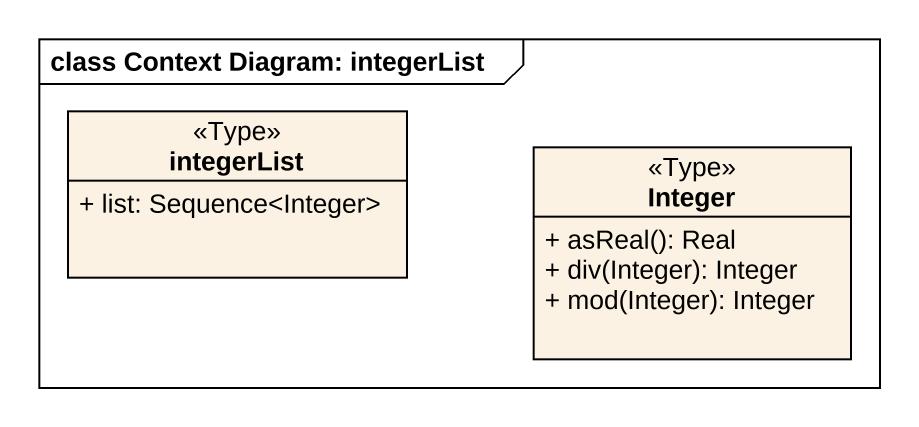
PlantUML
@startuml
mainframe class Context Diagram: integerList
hide circle
hide empty members
skinparam classAttributeIconSize 0
class integerList <<Type>> {
  + list: Sequence<Integer>
}
class Integer <<Type>> {
  + asReal(): Real
  + div(Integer): Integer
  + mod(Integer): Integer
}
@enduml
